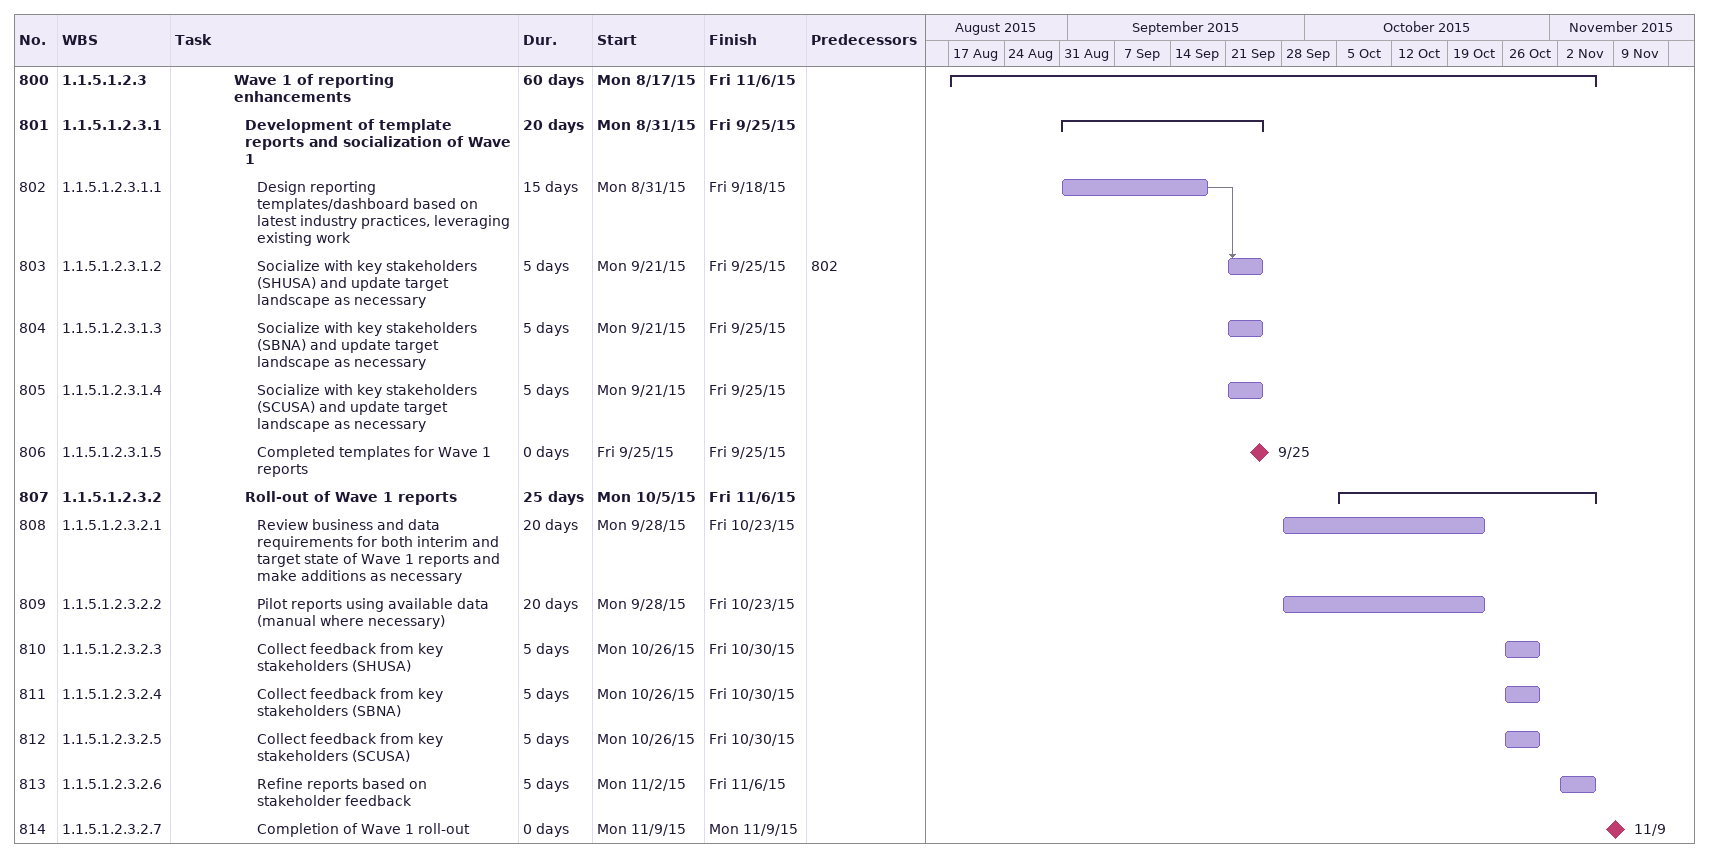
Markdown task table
| ID | WBS | Task | Duration | Start | Finish | Predecessors |
|---|---|---|---|---|---|---|
| 800 | 1.1.5.1.2.3 | **Wave 1 of reporting enhancements** | 60d | 2015-08-17 | 2015-11-06 |  |
| 801 | 1.1.5.1.2.3.1 | **Development of template reports and socialization of Wave 1** | 20d | 2015-08-31 | 2015-09-25 |  |
| 802 | 1.1.5.1.2.3.1.1 | Design reporting templates/dashboard based on latest industry practices, leveraging existing work | 15d | 2015-08-31 | 2015-09-18 |  |
| 803 | 1.1.5.1.2.3.1.2 | Socialize with key stakeholders (SHUSA) and update target landscape as necessary | 5d | 2015-09-21 | 2015-09-25 | 802 |
| 804 | 1.1.5.1.2.3.1.3 | Socialize with key stakeholders (SBNA) and update target landscape as necessary | 5d | 2015-09-21 | 2015-09-25 |  |
| 805 | 1.1.5.1.2.3.1.4 | Socialize with key stakeholders (SCUSA) and update target landscape as necessary | 5d | 2015-09-21 | 2015-09-25 |  |
| 806 | 1.1.5.1.2.3.1.5 | Completed templates for Wave 1 reports | 0d | 2015-09-25 | 2015-09-25 |  |
| 807 | 1.1.5.1.2.3.2 | **Roll-out of Wave 1 reports** | 25d | 2015-10-05 | 2015-11-06 |  |
| 808 | 1.1.5.1.2.3.2.1 | Review business and data requirements for both interim and target state of Wave 1 reports and make additions as necessary | 20d | 2015-09-28 | 2015-10-23 |  |
| 809 | 1.1.5.1.2.3.2.2 | Pilot reports using available data (manual where necessary) | 20d | 2015-09-28 | 2015-10-23 |  |
| 810 | 1.1.5.1.2.3.2.3 | Collect feedback from key stakeholders (SHUSA) | 5d | 2015-10-26 | 2015-10-30 |  |
| 811 | 1.1.5.1.2.3.2.4 | Collect feedback from key stakeholders (SBNA) | 5d | 2015-10-26 | 2015-10-30 |  |
| 812 | 1.1.5.1.2.3.2.5 | Collect feedback from key stakeholders (SCUSA) | 5d | 2015-10-26 | 2015-10-30 |  |
| 813 | 1.1.5.1.2.3.2.6 | Refine reports based on stakeholder feedback | 5d | 2015-11-02 | 2015-11-06 |  |
| 814 | 1.1.5.1.2.3.2.7 | Completion of Wave 1 roll-out | 0d | 2015-11-09 | 2015-11-09 |  |
